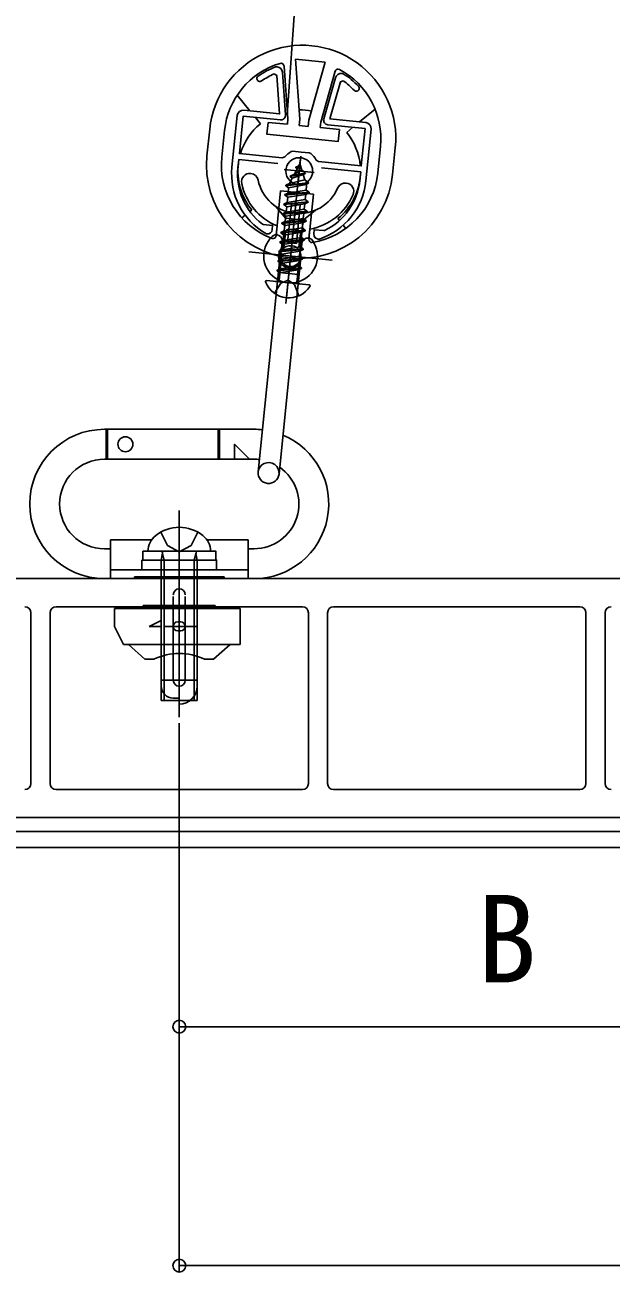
# Model space of a CAD drawing. Units: millimetres, scale not verified. Extents: x -875 to 875, y -1318 to 1308.
# Drawn here: x 500 to 598, y -865.3 to -656.5 of the extents above; entities that cross this region are included whole.
import ezdxf
from ezdxf.enums import TextEntityAlignment as Align

# ---------------------------------------------------------------- set-up
doc = ezdxf.new("R2010")
doc.units = ezdxf.units.MM
doc.header["$LTSCALE"] = 8
for name, color, linetype in [('0-2_YKK_11', 7, 'Continuous'), ('0-4_YKK_12', 2, 'Continuous'), ('0-5_YKK_13', 4, 'Continuous'), ('0-6_YKK_D', 6, 'Continuous')]:
    doc.layers.add(name, color=color, linetype=linetype)
doc.styles.add('ＭＳ ゴシック', font='')
doc.styles.get('ＭＳ ゴシック').set_extended_font_data('MS Gothic')

msp = doc.modelspace()

# ---------------------------------------------------------------- linework, layer by layer
at = {"layer": '0-2_YKK_11'}
for p, q in [((543.054, -664.455), (543.58, -671.579)), ((549.972, -672.226), (551.914, -665.352)), ((534.613, -680.36), (535.489, -671.704)), ((557.874, -673.969), (556.998, -682.625)), ((546.107, -678.508), (545.604, -683.482)), ((543.368, -680.743), (548.343, -681.247)), ((501, -783.514), (501, -754.914)), ((504.2, -754.914), (504.2, -783.514)), ((546.4, -753.914), (505.2, -753.914)), ((547.4, -783.514), (547.4, -754.914)), ((550.6, -754.914), (550.6, -783.514)), ((592.8, -753.914), (551.6, -753.914)), ((593.8, -783.514), (593.8, -754.914)), ((597, -754.914), (597, -783.514)), ((505.2, -784.514), (546.4, -784.514)), ((551.6, -784.514), (592.8, -784.514))]:
    msp.add_line(p, q, dxfattribs=at)
for points in [[(541.906, -663.54), (542.042, -663.522), (542.158, -663.534)], [(536.584, -670.81), (542.565, -671.415), (542.089, -664.968), (541.67, -664.715)], [(553.219, -665.884), (552.757, -666.047), (550.999, -672.269), (556.98, -672.874)], [(552.977, -664.629), (553.093, -664.641), (553.222, -664.685)], [(542.702, -672.434), (536.483, -671.805), (535.849, -678.073), (543.015, -678.798), (543.454, -678.615)], [(548.685, -679.144), (549.079, -679.412), (556.245, -680.137), (556.879, -673.869), (550.661, -673.239)], [(544.526, -677.73), (544.812, -677.673), (546.178, -677.811), (547.544, -677.95), (547.813, -678.062)], [(542.287, -679.729), (535.748, -679.068), (535.608, -680.46)], [(556.003, -682.525), (556.144, -681.132), (549.606, -680.47)], [(539.699, -689.876), (539.851, -689.936), (541.417, -690.094), (541.347, -690.791)], [(548.311, -691.496), (548.381, -690.799), (549.948, -690.958), (550.108, -690.93)], [(540.47, -691.506), (540.394, -691.499), (540.274, -691.459)], [(549.228, -692.366), (549.102, -692.38), (549.026, -692.372)], [(642, -749.214), (451, -749.214), (449, -751.214), (449, -753.832)], [(449.5, -775.214), (451.2, -775.214), (451.5, -774.914), (451.8, -775.214), (459, -775.214), (459, -779.564), (459.3, -779.864), (459, -780.164), (459, -784.514), (456.8, -784.514), (456.5, -784.214), (454, -784.214), (454, -787.214), (456, -789.214), (647, -789.214), (649, -787.214), (649, -784.596)]]:
    msp.add_lwpolyline(points, dxfattribs=at)
for centre, radius, start, end in [((546.406, -675.523), 12.8, 110.58409, 125.39052), ((542.057, -664.529), 1, 4.22127, 84.22125), ((539.283, -665.495), 0.5, 125.39053, 305.39055), ((546.406, -675.523), 11.8, 113.66654, 125.39052), ((552.876, -665.624), 1, 84.22127, 164.22125), ((546.413, -675.523), 11.8, 43.05199, 54.77597), ((546.413, -675.523), 12.8, 43.05199, 57.85843), ((555.401, -667.127), 0.5, 223.05197, 43.05199), ((536.483, -671.805), 1, 84.22127, 174.22125), ((542.782, -671.638), 0.8, 264.22129, 4.22127), ((550.742, -672.444), 0.8, 164.22124, 264.22123), ((556.879, -673.869), 1, 354.22127, 84.22125), ((546.175, -680.816), 3.5, 118.12252, 141.02559), ((545.578, -680.756), 3.5, 27.41693, 50.32), ((546.054, -681.518), 11.5, 174.22126, 239.8255), ((546.054, -681.518), 10.5, 174.22126, 232.75428), ((545.557, -681.467), 11.5, 288.61701, 354.22125), ((545.557, -681.467), 10.5, 295.68823, 354.22126), ((540.551, -690.71), 0.8, 264.22127, 354.22125), ((549.107, -691.576), 0.8, 174.22127, 264.22125), ((500, -754.914), 1, 0.00001, 89.99999), ((505.2, -754.914), 1, 90.00001, 179.99999), ((546.4, -754.914), 1, 0.00001, 89.99999), ((551.6, -754.914), 1, 90.00001, 179.99999), ((592.8, -754.914), 1, 0.00001, 89.99999), ((598, -754.914), 1, 90.00001, 179.99999), ((500, -783.514), 1, 270.00001, 359.99999), ((505.2, -783.514), 1, 180.00001, 269.99999), ((546.4, -783.514), 1, 270.00001, 359.99999), ((551.6, -783.514), 1, 180.00001, 269.99999), ((592.8, -783.514), 1, 270.00001, 359.99999), ((598, -783.514), 1, 180.00001, 269.99999)]:
    msp.add_arc(centre, radius, start, end, dxfattribs=at)
at = {"layer": '0-4_YKK_12'}
for p, q in [((543.611, -703.175), (546.043, -679.144)), ((545.121, -688.251), (543.711, -702.18)), ((551.381, -695.921), (537.452, -694.511)), ((525.8, -737.82), (525.8, -772.408)), ((414.968, -789.214), (812.541, -789.214)), ((361.167, -791.514), (812.541, -791.514)), ((361.167, -794.214), (812.541, -794.214))]:
    msp.add_line(p, q, dxfattribs=at)
at = {"layer": '0-5_YKK_13'}
for p, q in [((552.417, -549.214), (543.83, -671.547)), ((543.975, -672.261), (543.322, -663.407)), ((545.983, -672.288), (545.241, -662.237)), ((545.241, -662.237), (550.215, -662.741)), ((547.475, -672.439), (550.215, -662.741)), ((549.447, -672.815), (551.861, -664.271)), ((537.628, -670.915), (535.486, -668.291)), ((539.374, -673.054), (538.522, -672.01)), ((558.559, -670.626), (555.935, -672.768)), ((530.888, -673.952), (530.435, -678.429)), ((533.376, -674.204), (532.923, -678.681)), ((543.885, -673.156), (540.651, -672.829)), ((543.975, -672.261), (543.885, -673.156)), ((545.874, -673.358), (545.983, -672.288)), ((545.874, -673.358), (547.367, -673.509)), ((547.367, -673.509), (547.475, -672.439)), ((549.447, -672.815), (549.357, -673.71)), ((554.839, -673.662), (553.796, -674.513)), ((559.443, -676.842), (558.989, -681.319)), ((561.93, -677.093), (561.477, -681.57)), ((545.977, -679.795), (545.052, -681.513)), ((545.31, -680.421), (545.548, -680.592)), ((545.977, -679.795), (546.296, -680.856)), ((544.699, -682.17), (544.214, -683.071)), ((544.214, -683.071), (546.781, -682.471)), ((544.354, -681.922), (546.872, -681.378)), ((544.354, -681.922), (544.699, -682.17)), ((544.364, -681.823), (545.052, -681.513)), ((544.699, -682.17), (546.502, -681.544)), ((545.052, -681.513), (546.296, -680.856)), ((546.296, -680.856), (546.882, -681.278)), ((546.502, -681.544), (546.872, -681.378)), ((546.502, -681.544), (546.781, -682.471)), ((546.781, -682.471), (547.418, -682.931)), ((546.872, -681.378), (546.882, -681.278)), ((542.757, -684.3), (541.994, -691.835)), ((542.757, -684.3), (548.229, -684.853)), ((543.437, -685.025), (547.497, -684.637)), ((547.507, -684.538), (543.447, -684.926)), ((543.447, -684.926), (544, -684.677)), ((543.597, -683.444), (547.408, -683.03)), ((543.597, -683.444), (543.607, -683.344)), ((543.597, -683.444), (544.089, -683.798)), ((543.607, -683.344), (547.418, -682.931)), ((543.607, -683.344), (544.214, -683.071)), ((544, -684.677), (544.089, -683.798)), ((544, -684.677), (547.015, -684.183)), ((547.004, -683.212), (544.089, -683.798)), ((546.944, -684.886), (547.497, -684.637)), ((547.004, -683.212), (547.408, -683.03)), ((547.004, -683.212), (547.086, -683.486)), ((547.015, -684.183), (547.086, -683.486)), ((547.015, -684.183), (547.507, -684.538)), ((547.408, -683.03), (547.418, -682.931)), ((547.497, -684.637), (547.507, -684.538)), ((547.337, -686.219), (543.277, -686.607)), ((543.277, -686.607), (543.769, -686.962)), ((543.287, -686.508), (547.347, -686.12)), ((543.437, -685.025), (543.447, -684.926)), ((543.437, -685.025), (543.929, -685.38)), ((546.784, -686.468), (543.769, -686.962)), ((543.84, -686.259), (543.929, -685.38)), ((543.84, -686.259), (546.855, -685.765)), ((546.944, -684.886), (543.929, -685.38)), ((546.695, -687.347), (546.784, -686.468)), ((546.855, -685.765), (546.944, -684.886)), ((546.855, -685.765), (547.347, -686.12)), ((548.229, -684.853), (547.466, -692.388)), ((536.819, -688.37), (536.269, -688.819)), ((537.915, -687.476), (537.594, -687.737)), ((543.548, -688.896), (543.057, -693.749)), ((543.548, -688.896), (543.057, -693.749)), ((547.177, -687.801), (543.117, -688.189)), ((543.117, -688.189), (543.127, -688.09)), ((543.117, -688.189), (543.609, -688.544)), ((543.127, -688.09), (547.187, -687.702)), ((543.127, -688.09), (543.68, -687.841)), ((543.52, -689.423), (543.609, -688.544)), ((546.624, -688.05), (543.609, -688.544)), ((543.68, -687.841), (543.769, -686.962)), ((543.68, -687.841), (546.695, -687.347)), ((548.569, -687.537), (546.533, -689.198)), ((546.535, -688.929), (546.624, -688.05)), ((546.624, -688.05), (547.177, -687.801)), ((546.695, -687.347), (547.187, -687.702)), ((547.177, -687.801), (547.187, -687.702)), ((542.163, -690.17), (542.011, -691.674)), ((546.857, -690.965), (542.797, -691.353)), ((542.807, -691.254), (546.867, -690.865)), ((542.807, -691.254), (543.36, -691.005)), ((542.957, -689.771), (543.449, -690.126)), ((543.36, -691.005), (543.449, -690.126)), ((543.36, -691.005), (546.375, -690.511)), ((546.464, -689.632), (543.449, -690.126)), ((544.116, -690.735), (545.608, -690.886)), ((546.533, -689.198), (546.042, -694.051)), ((546.533, -689.198), (546.042, -694.051)), ((546.375, -690.511), (546.464, -689.632)), ((546.375, -690.511), (546.867, -690.865)), ((546.535, -688.929), (547.027, -689.284)), ((547.635, -690.723), (547.483, -692.228)), ((552.598, -689.256), (552.337, -688.935)), ((553.68, -690.581), (553.231, -690.031)), ((542.637, -692.935), (543.129, -693.289)), ((542.797, -691.353), (542.807, -691.254)), ((542.797, -691.353), (543.289, -691.708)), ((542.888, -693.925), (543.005, -692.775)), ((546.144, -692.796), (543.129, -693.289)), ((543.2, -692.587), (543.289, -691.708)), ((546.304, -691.214), (543.289, -691.708)), ((543.568, -691.183), (543.33, -693.537)), ((543.891, -692.958), (545.383, -693.109)), ((546.055, -691.434), (545.817, -693.788)), ((546.055, -693.675), (546.144, -692.796)), ((546.215, -692.093), (546.304, -691.214)), ((546.215, -692.093), (546.707, -692.447)), ((542.675, -695.04), (539, -731.354)), ((542.477, -694.517), (542.969, -694.871)), ((542.88, -695.751), (542.969, -694.871)), ((545.984, -694.377), (542.969, -694.871)), ((543.04, -694.169), (543.129, -693.289)), ((545.895, -695.257), (545.984, -694.377)), ((546.055, -693.675), (546.546, -694.029)), ((546.172, -694.257), (546.288, -693.107)), ((542.317, -696.099), (542.808, -696.453)), ((546.157, -695.392), (542.482, -731.707)), ((542.791, -696.381), (542.497, -699.286)), ((542.791, -696.381), (542.497, -699.286)), ((542.719, -697.333), (542.808, -696.453)), ((545.823, -695.959), (542.808, -696.453)), ((545.775, -696.683), (545.481, -699.588)), ((545.775, -696.683), (545.481, -699.588)), ((545.734, -696.839), (545.823, -695.959)), ((545.734, -696.839), (546.226, -697.193)), ((545.895, -695.257), (546.386, -695.611)), ((547.54, -700.055), (540.386, -699.331)), ((542.157, -697.681), (542.534, -697.953)), ((542.387, -699.031), (542.496, -697.949)), ((545.755, -698.279), (542.496, -697.949)), ((544.009, -699.237), (542.809, -699.727)), ((545.663, -697.541), (542.916, -697.991)), ((544.009, -699.237), (545.087, -699.958)), ((545.59, -698.262), (545.663, -697.541)), ((545.64, -699.36), (545.75, -698.278)), ((541.726, -701.442), (542.809, -699.727)), ((545.805, -701.855), (545.087, -699.958)), ((513.3, -724.214), (538.3, -724.214)), ((513.55, -729.214), (513.55, -724.214)), ((513.8, -729.214), (513.8, -724.214)), ((532.3, -729.214), (532.3, -724.214)), ((532.55, -729.214), (532.55, -724.214)), ((538.3, -729.214), (513.3, -729.214)), ((514.3, -742.714), (521.187, -742.714)), ((514.3, -742.714), (514.3, -749.214)), ((523.807, -743.65), (522.7, -741.43)), ((527.793, -743.65), (528.9, -741.43)), ((530.413, -742.714), (537.3, -742.714)), ((537.3, -742.714), (537.3, -749.214)), ((513.3, -744.214), (514.3, -744.214)), ((519.7, -746.114), (519.7, -744.614)), ((531.05, -744.614), (520.55, -744.614)), ((522.8, -746.114), (523.017, -744.97)), ((523.3, -746.114), (523.017, -744.996)), ((523.807, -743.65), (525.8, -744.71)), ((527.793, -743.65), (525.8, -744.71)), ((528.3, -746.114), (528.605, -744.866)), ((528.8, -746.114), (528.59, -745.005)), ((537.3, -744.214), (538.3, -744.214)), ((522.8, -746.114), (522.8, -769.614)), ((528.3, -746.114), (523.3, -746.114)), ((523.3, -746.114), (523.3, -769.614)), ((528.3, -746.114), (528.3, -769.614)), ((528.8, -746.114), (528.8, -769.614)), ((513.3, -749.214), (538.3, -749.214)), ((514.3, -747.714), (537.3, -747.714)), ((514.3, -749.214), (537.3, -749.214)), ((518.3, -748.914), (533.3, -748.914)), ((518.3, -748.914), (518.3, -749.214)), ((518.3, -749.214), (522.8, -749.214)), ((522.8, -760.414), (522.8, -748.914)), ((528.8, -760.164), (528.8, -748.914)), ((528.8, -749.214), (533.3, -749.214)), ((533.3, -748.914), (533.3, -749.214)), ((522.8, -765.914), (522.8, -752.414)), ((524.8, -766.214), (524.8, -752.214)), ((526.8, -766.214), (526.8, -752.214)), ((528.8, -765.914), (528.8, -752.414)), ((514.99, -757.214), (514.99, -754.214)), ((514.99, -754.214), (535.99, -754.214)), ((519.79, -753.714), (531.79, -753.714)), ((519.79, -753.714), (519.79, -754.214)), ((525.79, -754.214), (525.79, -760.214)), ((531.79, -753.714), (531.79, -754.214)), ((535.99, -754.214), (535.99, -760.214)), ((514.99, -757.214), (516.49, -760.214)), ((520.79, -757.214), (522.79, -756.214)), ((522.79, -757.214), (520.79, -757.214)), ((522.79, -756.214), (522.79, -757.214)), ((523.29, -757.214), (528.79, -757.214)), ((525.54, -756.464), (526.04, -756.464)), ((525.54, -757.964), (526.04, -757.964)), ((516.49, -760.214), (535.99, -760.214)), ((517.29, -760.214), (520.04, -762.714)), ((534.29, -760.214), (531.54, -762.714)), ((521.54, -762.714), (520.04, -762.714)), ((525.8, -768.714), (525.8, -763.214)), ((531.54, -762.714), (530.04, -762.714)), ((522.8, -766.214), (528.8, -766.214)), ((525.8, -768.714), (525.8, -768.214)), ((522.8, -769.614), (528.8, -769.614)), ((524.8, -769.214), (525.8, -769.214)), ((525.8, -770.214), (525.8, -769.214))]:
    msp.add_line(p, q, dxfattribs=at)
for points in [[(549.357, -673.71), (552.59, -674.037), (552.389, -676.027), (540.45, -674.819), (540.651, -672.829)], [(545.31, -680.421), (545.32, -680.321), (545.813, -680.1)], [(544.354, -681.922), (544.364, -681.823), (546.882, -681.278)], [(543.277, -686.607), (543.287, -686.508), (543.84, -686.259)], [(543.891, -692.958), (544.545, -686.491), (546.038, -686.642), (545.383, -693.109)], [(546.784, -686.468), (547.337, -686.219), (547.347, -686.12)], [(541.887, -686.861), (543.548, -688.896), (546.533, -689.198)], [(547.017, -689.383), (542.957, -689.771), (542.967, -689.672), (547.027, -689.284)], [(542.967, -689.672), (543.52, -689.423), (546.535, -688.929)], [(546.304, -691.214), (546.857, -690.965), (546.867, -690.865)], [(546.464, -689.632), (547.017, -689.383), (547.027, -689.284)], [(546.697, -692.547), (542.637, -692.935), (542.647, -692.836), (546.707, -692.447)], [(542.647, -692.836), (543.2, -692.587), (546.215, -692.093)], [(546.144, -692.796), (546.697, -692.547), (546.707, -692.447)], [(546.536, -694.129), (542.477, -694.517), (542.487, -694.417), (546.546, -694.029)], [(542.487, -694.417), (543.04, -694.169), (546.055, -693.675)], [(545.984, -694.377), (546.536, -694.129), (546.546, -694.029)], [(546.216, -697.293), (542.157, -697.681), (542.167, -697.581), (546.226, -697.193)], [(542.167, -697.581), (542.719, -697.333), (545.734, -696.839)], [(546.376, -695.711), (542.317, -696.099), (542.327, -695.999), (546.386, -695.611)], [(542.327, -695.999), (542.88, -695.751), (545.895, -695.257)], [(545.663, -697.541), (546.216, -697.293), (546.226, -697.193)], [(545.823, -695.959), (546.376, -695.711), (546.386, -695.611)], [(535.05, -729.214), (535.05, -726.714), (537.55, -729.214)], [(519.7, -744.614), (531.9, -744.614), (531.9, -746.114)]]:
    msp.add_lwpolyline(points, dxfattribs=at)
msp.add_lwpolyline([(519.55, -746.114), (532.05, -746.114), (532.05, -747.714), (519.55, -747.714)], close=True, dxfattribs=at)
for centre, radius in [((545.855, -680.995), 2.25), ((516.8, -726.714), 1.25)]:
    msp.add_circle(centre, radius, dxfattribs=at)
for centre, radius, start, end in [((546.409, -675.523), 15.6, 354.22126, 174.22126), ((546.409, -675.523), 13.1, 106.53543, 174.22126), ((542.823, -663.444), 0.5, 4.22126, 106.53543), ((552.343, -664.407), 0.5, 61.90708, 164.22126), ((546.409, -675.523), 13.1, 354.22126, 61.90708), ((545.855, -680.995), 10.25, 78.51736, 89.92516), ((545.855, -680.995), 10.25, 129.22126, 163.39919), ((545.855, -680.995), 10.25, 5.03826, 39.22126), ((545.956, -680), 15.6, 174.22126, 354.22126), ((545.956, -680), 13.1, 174.22126, 249.2736), ((545.855, -680.995), 10.25, 172.7056, 219.22126), ((537.616, -682.768), 1.4, 84.22126, 191.53591), ((537.616, -682.768), 1.4, 11.53591, 84.22126), ((545.846, -681.088), 7, 191.53591, 336.9066), ((545.956, -680), 13.1, 279.16891, 354.22126), ((545.855, -680.995), 10.25, 309.22126, 355.73692), ((545.846, -681.088), 9.8, 191.53591, 247.92451), ((553.573, -684.383), 1.4, 84.22126, 156.9066), ((553.573, -684.383), 1.4, 336.9066, 84.22126), ((545.846, -681.088), 9.8, 280.51801, 336.9066), ((544.065, -691.233), 0.5, 80.04554, 174.22126), ((545.558, -691.384), 0.5, 354.22126, 88.39698), ((544.416, -695.216), 4.5, 133.43422, 241.33588), ((541.497, -691.784), 0.5, 249.2736, 354.22126), ((542.01, -692.674), 1, 354.22126, 133.43422), ((545.855, -680.995), 10.25, 260.02513, 268.41738), ((544.416, -695.216), 4.5, 287.10664, 35.0083), ((547.283, -693.208), 1, 35.0083, 174.22126), ((547.964, -692.439), 0.5, 174.22126, 279.16891), ((544.416, -695.216), 2, 122.90345, 203.17628), ((544.416, -695.216), 1.75, 174.22126, 354.22126), ((544.416, -695.216), 1.75, 354.22126, 174.22126), ((544.416, -695.216), 2, 203.17628, 325.26623), ((540.37, -699.484), 0.154, 84.22126, 201.50222), ((541.889, -698.981), 0.5, 264.22126, 354.22126), ((544.416, -695.216), 4.5, 241.33588, 287.10664), ((544.134, -698.002), 4.2, 201.50222, 326.9403), ((546.138, -699.41), 0.5, 174.22126, 264.22126), ((547.525, -700.209), 0.154, 326.9403, 84.22126), ((513.3, -736.714), 12.5, 90, 270), ((538.3, -736.714), 12.5, 83.50412, 90), ((538.3, -736.714), 12.5, 270, 67.2126), ((513.3, -736.714), 7.5, 90, 270), ((538.3, -736.714), 7.5, 83.02597, 90), ((538.3, -736.714), 7.5, 270, 55.0431), ((540.741, -731.53), 1.75, 354.22126, 174.22126), ((540.741, -731.53), 1.75, 174.22126, 354.22126), ((525.8, -746.914), 6.3, 51.26758, 128.73242), ((524.048, -744.73), 3.5, 128.73242, 178.10421), ((527.552, -744.73), 3.5, 1.89579, 51.26758), ((522.723, -744.914), 0.3, 349.2549, 90), ((528.901, -744.914), 0.3, 90, 170.69619), ((525.8, -751.914), 1, 0, 180), ((525.54, -757.214), 0.75, 90, 270), ((526.04, -757.214), 0.75, 270, 90), ((525.79, -771.493), 9.753, 64.16593, 115.83407), ((524.8, -767.214), 2, 180, 270), ((525.8, -766.214), 1, 180, 0), ((525.8, -767.214), 3, 270, 0)]:
    msp.add_arc(centre, radius, start, end, dxfattribs=at)
at = {"layer": '0-6_YKK_D'}
for p, q in [((525.8, -773.408), (525.8, -825.214)), ((525.8, -773.408), (525.8, -865.214)), ((644, -824.214), (525.8, -824.214)), ((689, -864.214), (525.8, -864.214))]:
    msp.add_line(p, q, dxfattribs=at)
for centre in [(525.8, -824.214), (525.8, -864.214)]:
    msp.add_circle(centre, 1.075, dxfattribs=at)

# ---------------------------------------------------------------- texts
at = {"layer": '0-6_YKK_D', "style": 'ＭＳ ゴシック'}
msp.add_text('B', height=14.66, dxfattribs=at).set_placement((575.582, -821.214), align=Align.BOTTOM_LEFT)

doc.saveas('drawing.dxf')
